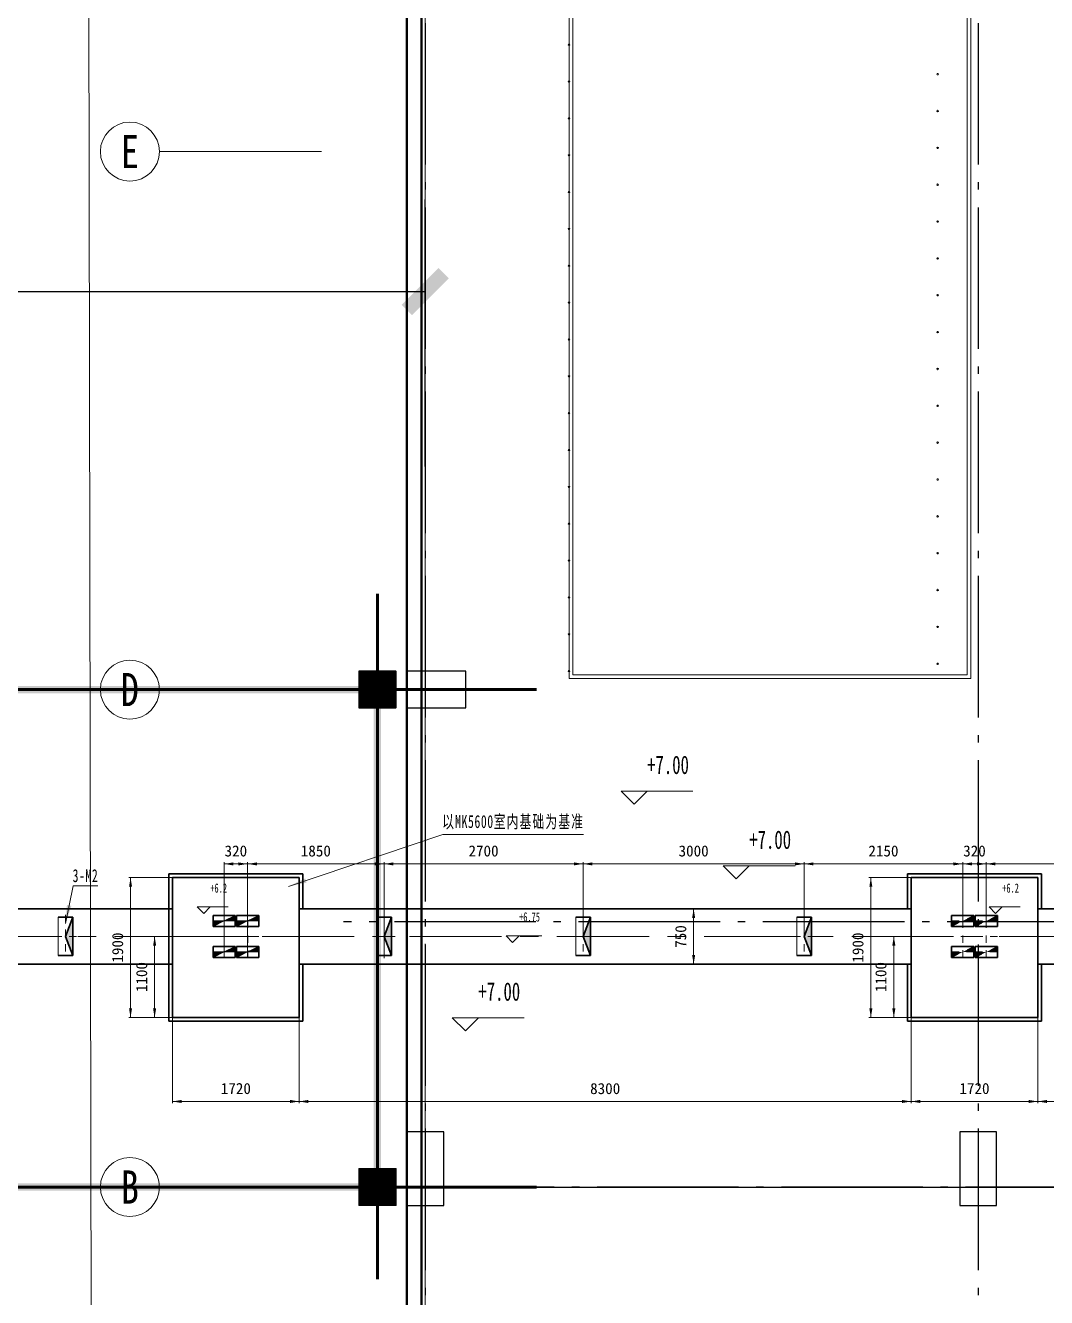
# Model space of a CAD drawing. Header units: metres. Extents: x 497148 to 498044, y 2998751 to 2999627.
# Drawn here: x 497567.01 to 497580.86, y 2999593.6 to 2999610.86 of the extents above; entities that cross this region are included whole.
import ezdxf
from ezdxf.enums import TextEntityAlignment as Align

# ---------------------------------------------------------------- set-up
doc = ezdxf.new("R2010")
doc.units = ezdxf.units.M
for name, pattern in [('ACAD_ISO04W100', [30.5, 24, -3, 0.5, -3]), ('CENTER', [2, 1.25, -0.25, 0.25, -0.25]), ('DASH', [0.35, 0.25, -0.1]), ('DOTE', [2.42, 2, -0.2, 0.02, -0.2]), ('中心线', [6350, 1270, -952.5, 3175, -952.5]), ('点画线', [18, 12, -2, 2, -2]), ('虚线', [2, 1, -1])]:
    doc.linetypes.add(name, pattern=pattern)
for name, color, linetype, lineweight in [('0-尺寸标注层', 3, 'Continuous', 25), ('00', 7, 'Continuous', 18), ('S-柱', 6, 'Continuous', 9), ('YQ_AXIS', 3, 'Continuous', 18), ('中心线层', 1, 'CENTER', 9), ('厂房', 7, 'Continuous', 18), ('基础', 61, 'Continuous', 18), ('尺寸线层', 3, 'Continuous', 18), ('桁架-管廊', 6, 'Continuous', 0), ('粗实线层', 7, 'Continuous', 35), ('细实线层', 7, 'Continuous', 18), ('虚线层', 6, '虚线', 18), ('道路', 4, 'Continuous', 15)]:
    doc.layers.add(name, color=color, linetype=linetype, lineweight=lineweight)
for name, color, linetype in [('A-WALL', 4, 'Continuous'), ('COLUMN', 9, 'Continuous'), ('DOTE', 1, 'CENTER'), ('PUB_DIM', 3, 'Continuous'), ('点划线_绿色', 1, 'Continuous')]:
    doc.layers.add(name, color=color, linetype=linetype)
doc.layers.add('建筑轴线', color=1, linetype='DOTE', lineweight=15, plot=False)
doc.styles.add('_TCH_DIM_T3', font='SIMPLEX', dxfattribs={"width": 0.705882, "bigfont": 'GBCBIG'})
doc.styles.add('CEC', font='SimSun.ttf')
doc.styles.add('YQ_AXIS', font='SimSun.ttf', dxfattribs={"width": 0.8})
doc.styles.add('标准', font='SimSun.ttf', dxfattribs={"width": 0.667})
doc.dimstyles.new('_TCH_ARCH_M_M&&1', dxfattribs={"dimtxt": 1.4875, "dimasz": 0.5, "dimexe": 1.25, "dimexo": 1.5, "dimgap": 0.63125, "dimtad": 1, "dimzin": 0, "dimdsep": 46, "dimtxsty": '_TCH_DIM_T3', "dimblk": 'ARCHTICK', "dimcen": 0.09, "dimclrt": 7, "dimazin": 2, "dimtfac": 1, "dimtix": 1, "dimtmove": 2, "dimatfit": 3, "dimfxl": 0, "dimtolj": 1, "dimtzin": 0, "dimarcsym": 0})
doc.dimstyles.new('ZB100', dxfattribs={"dimscale": 25000, "dimtxt": 1.5, "dimasz": 1.25, "dimexe": 0.25, "dimexo": 0, "dimgap": 1, "dimtad": 1, "dimdec": 0, "dimtxsty": 'CEC', "dimcen": 2.5, "dimdle": 3, "dimclrd": 3, "dimclre": 3, "dimclrt": 3, "dimadec": 0, "dimazin": 0, "dimtfac": 1, "dimtdec": 0, "dimtmove": 0, "dimatfit": 3, "dimfxl": 0, "dimtolj": 1, "dimarcsym": 0})

# ---------------------------------------------------------------- blocks, each defined once
blk = doc.blocks.new('BLOCK1363110321')
at = {"layer": '粗实线层'}
h = blk.add_hatch(color=6, dxfattribs=at)
h.paths.add_polyline_path([(-334, 181), (-334, 102), (-334, -79), (-234, 181)], flags=0)
h.paths.add_polyline_path([(-334, 441), (-334, 219), (-334, 181), (-234, 181)], flags=0)
at = {"layer": '中心线层'}
for p, q in [((-234, -114), (-234, 476)), ((-84, 181), (-384, 181))]:
    blk.add_line(p, q, dxfattribs=at)
at = {"layer": '粗实线层', "linetype": 'Continuous', "lineweight": 35}
blk.add_line((-334, -79), (-334, 441), dxfattribs=at)
at = {"layer": '粗实线层'}
for p, q in [((-134, 441), (-334, 441)), ((-234, 181), (-334, 441)), ((-334, -79), (-234, 181)), ((-134, -79), (-334, -79))]:
    blk.add_line(p, q, dxfattribs=at)
at = {"layer": '细实线层', "linetype": 'Continuous'}
blk.add_line((-134, 441), (-134, -79), dxfattribs=at)
blk = doc.blocks.new('CAXBLOCK6')
at = {"layer": '尺寸线层', "color": 3, "linetype": 'Continuous'}
for p, q in [((-19162, 35317), (-19339, 35494)), ((-18985, 35494), (-19339, 35494)), ((-19162, 35317), (-18985, 35494)), ((-18985, 35494), (-18364, 35494))]:
    blk.add_line(p, q, dxfattribs=at)
at = {"layer": '尺寸线层', "color": 3, "linetype": 'Continuous', "style": '标准', "width": 0.667}
blk.add_text('+7.00', height=250, dxfattribs=at).set_placement((-18985, 35650), align=Align.BOTTOM_LEFT)
blk = doc.blocks.new('CAXBLOCK7')
at = {"layer": '尺寸线层', "color": 3, "linetype": 'Continuous'}
for p, q in [((-22837, 33257), (-23014, 33434)), ((-22660, 33434), (-23014, 33434)), ((-22837, 33257), (-22660, 33434)), ((-22660, 33434), (-22039, 33434))]:
    blk.add_line(p, q, dxfattribs=at)
at = {"layer": '尺寸线层', "color": 3, "linetype": 'Continuous', "style": '标准', "width": 0.667}
blk.add_text('+7.00', height=250, dxfattribs=at).set_placement((-22660, 33590), align=Align.BOTTOM_LEFT)
blk = doc.blocks.new('CAXBLOCK8')
at = {"layer": '尺寸线层', "color": 4, "linetype": 'Continuous'}
for p, q in [((-26385, 34849), (-26474, 34938)), ((-26297, 34938), (-26474, 34938)), ((-26385, 34849), (-26297, 34938)), ((-26297, 34938), (-26053, 34938))]:
    blk.add_line(p, q, dxfattribs=at)
at = {"layer": '尺寸线层', "color": 4, "linetype": 'Continuous', "style": '标准', "width": 0.667}
blk.add_text('+6.2', height=125, dxfattribs=at).set_placement((-26297, 35094), align=Align.BOTTOM_LEFT)
blk = doc.blocks.new('*X599')
at = {"layer": '尺寸线层', "linetype": 'Continuous'}
blk.add_hatch(color=4, dxfattribs=at).paths.add_polyline_path([(-270, -510), (-252, -259), (-191, -271)], flags=0)
at = {"layer": '尺寸线层', "color": 4, "linetype": 'Continuous'}
blk.add_line((-270, -510), (-169, 0), dxfattribs=at)
at = {"layer": '尺寸线层', "color": 4}
blk.add_line((-169, 0), (169, 0), dxfattribs=at)
at = {"layer": '尺寸线层', "color": 4, "insert": (0, 137), "char_height": 175, "width": 677.4, "attachment_point": 5, "line_spacing_factor": 1.15057, "style": '标准'}
blk.add_mtext('\\T1.1;3-M2', dxfattribs=at)
blk = doc.blocks.new('*X612')
at = {"layer": '尺寸线层', "linetype": 'Continuous'}
blk.add_hatch(color=4, dxfattribs=at).paths.add_polyline_path([(-3049, -706), (-2822, -596), (-2802, -655)], flags=0)
at = {"layer": '尺寸线层', "color": 4, "linetype": 'Continuous'}
blk.add_line((-3049, -706), (-956, 0), dxfattribs=at)
at = {"layer": '尺寸线层', "color": 4}
blk.add_line((-956, 0), (956, 0), dxfattribs=at)
at = {"layer": '尺寸线层', "color": 4, "insert": (0, 165), "char_height": 175, "width": 3823.1, "attachment_point": 5, "line_spacing_factor": 1.15057, "style": '标准'}
blk.add_mtext('\\T1.1;以MK5600室内基础为基准', dxfattribs=at)
blk = doc.blocks.new('BLOCK1583_2_1_19')
at = {"layer": '虚线层', "linetype": 'Continuous', "lineweight": 18}
for points in [[(-602, 283), (-527, 433), (-602, 433)], [(-182, 283), (-107, 433), (-182, 433)], [(-602, 283), (-677, 133), (-602, 133)], [(-182, 283), (-257, 133), (-182, 133)]]:
    blk.add_hatch(color=256, dxfattribs=at).paths.add_polyline_path(points, flags=0)
at = {"layer": '中心线层', "linetype": '点画线', "lineweight": 18}
for p, q in [((-602, 133), (-602, 433)), ((-602, 403), (-602, 433)), ((-182, 133), (-182, 433)), ((-182, 403), (-182, 433))]:
    blk.add_line(p, q, dxfattribs=at)
at = {"layer": '中心线层'}
blk.add_line((-107, 283), (-677, 283), dxfattribs=at)
at = {"layer": '粗实线层'}
for p, q in [((-677, 133), (-677, 433)), ((-677, 433), (-527, 433)), ((-527, 433), (-527, 133)), ((-257, 433), (-107, 433)), ((-257, 433), (-257, 133)), ((-107, 433), (-107, 133)), ((-527, 133), (-677, 133)), ((-107, 133), (-257, 133))]:
    blk.add_line(p, q, dxfattribs=at)
at = {"layer": '虚线层', "linetype": '虚线', "lineweight": 18}
for p, q in [((-527, 433), (-602, 283)), ((-107, 433), (-182, 283)), ((-677, 133), (-602, 283)), ((-257, 133), (-182, 283))]:
    blk.add_line(p, q, dxfattribs=at)
blk = doc.blocks.new('BLOCK1363110321_1')
at = {"layer": '粗实线层'}
h = blk.add_hatch(color=6, dxfattribs=at)
h.paths.add_polyline_path([(-334, 181), (-334, 102), (-334, -79), (-234, 181)], flags=0)
h.paths.add_polyline_path([(-334, 441), (-334, 219), (-334, 181), (-234, 181)], flags=0)
at = {"layer": '中心线层'}
for p, q in [((-234, -114), (-234, 476)), ((-84, 181), (-384, 181))]:
    blk.add_line(p, q, dxfattribs=at)
at = {"layer": '粗实线层', "linetype": 'Continuous', "lineweight": 35}
blk.add_line((-334, -79), (-334, 441), dxfattribs=at)
at = {"layer": '粗实线层'}
for p, q in [((-134, 441), (-334, 441)), ((-234, 181), (-334, 441)), ((-334, -79), (-234, 181)), ((-134, -79), (-334, -79))]:
    blk.add_line(p, q, dxfattribs=at)
at = {"layer": '细实线层', "linetype": 'Continuous'}
blk.add_line((-134, 441), (-134, -79), dxfattribs=at)
blk = doc.blocks.new('*X561')
at = {"layer": '虚线层', "linetype": 'Continuous', "ltscale": 0.05, "transparency": 16777216}
for points in [[(-1805, -1038), (-1680, -1058), (-1680, -1017)], [(1895, -1038), (1770, -1058), (1770, -1017)]]:
    blk.add_hatch(color=3, dxfattribs=at).paths.add_polyline_path(points, flags=0)
at = {"layer": '虚线层', "color": 3, "linetype": 'Continuous', "ltscale": 0.05, "transparency": 16777216}
for p, q in [((-1805, -1813), (-1805, -1013)), ((1895, -1813), (1895, -1013)), ((1895, -1038), (-1805, -1038))]:
    blk.add_line(p, q, dxfattribs=at)
at = {"layer": '虚线层', "color": 3, "ltscale": 0.05, "transparency": 16777216, "insert": (45, -863), "char_height": 150, "width": 811.17, "attachment_point": 5, "style": 'CEC'}
blk.add_mtext('3700', dxfattribs=at)
blk = doc.blocks.new('*X562')
at = {"layer": '虚线层', "linetype": 'Continuous', "ltscale": 0.05, "transparency": 16777216}
for points in [[(-2125, -1038), (-2000, -1017), (-2000, -1058)], [(-1805, -1038), (-1930, -1017), (-1930, -1058)]]:
    blk.add_hatch(color=3, dxfattribs=at).paths.add_polyline_path(points, flags=0)
at = {"layer": '虚线层', "color": 3, "linetype": 'Continuous', "ltscale": 0.05, "transparency": 16777216}
for p, q in [((-2125, -1738), (-2125, -1013)), ((-1805, -1822), (-1805, -1013)), ((-2125, -1038), (-1805, -1038))]:
    blk.add_line(p, q, dxfattribs=at)
at = {"layer": '虚线层', "color": 3, "ltscale": 0.05, "transparency": 16777216, "insert": (-1965, -863), "char_height": 150, "width": 596.65, "attachment_point": 5, "style": 'CEC'}
blk.add_mtext('320', dxfattribs=at)
blk = doc.blocks.new('*X563')
at = {"layer": '虚线层', "linetype": 'Continuous', "ltscale": 0.05, "transparency": 16777216}
for points in [[(-4275, -1038), (-4150, -1017), (-4150, -1058)], [(-2125, -1038), (-2250, -1017), (-2250, -1058)]]:
    blk.add_hatch(color=3, dxfattribs=at).paths.add_polyline_path(points, flags=0)
at = {"layer": '虚线层', "color": 3, "linetype": 'Continuous', "ltscale": 0.05, "transparency": 16777216}
for p, q in [((-4275, -1728), (-4275, -1013)), ((-2125, -1813), (-2125, -1013)), ((-4275, -1038), (-2125, -1038))]:
    blk.add_line(p, q, dxfattribs=at)
at = {"layer": '虚线层', "color": 3, "ltscale": 0.05, "transparency": 16777216, "insert": (-3200, -863), "char_height": 150, "width": 814.53, "attachment_point": 5, "style": 'CEC'}
blk.add_mtext('2150', dxfattribs=at)
blk = doc.blocks.new('*X564')
at = {"layer": '虚线层', "linetype": 'Continuous', "ltscale": 0.05, "transparency": 16777216}
for points in [[(-7275, -1038), (-7150, -1017), (-7150, -1058)], [(-4275, -1038), (-4400, -1017), (-4400, -1058)]]:
    blk.add_hatch(color=3, dxfattribs=at).paths.add_polyline_path(points, flags=0)
at = {"layer": '虚线层', "color": 3, "linetype": 'Continuous', "ltscale": 0.05, "transparency": 16777216}
for p, q in [((-7275, -1728), (-7275, -1013)), ((-4275, -2023), (-4275, -1013)), ((-7275, -1038), (-4275, -1038))]:
    blk.add_line(p, q, dxfattribs=at)
at = {"layer": '虚线层', "color": 3, "ltscale": 0.05, "transparency": 16777216, "insert": (-5775, -863), "char_height": 150, "width": 811.17, "attachment_point": 5, "style": 'CEC'}
blk.add_mtext('3000', dxfattribs=at)
blk = doc.blocks.new('*X565')
at = {"layer": '虚线层', "linetype": 'Continuous', "ltscale": 0.05, "transparency": 16777216}
for points in [[(-9975, -1038), (-9850, -1017), (-9850, -1058)], [(-7275, -1038), (-7400, -1017), (-7400, -1058)]]:
    blk.add_hatch(color=3, dxfattribs=at).paths.add_polyline_path(points, flags=0)
at = {"layer": '虚线层', "color": 3, "linetype": 'Continuous', "ltscale": 0.05, "transparency": 16777216}
for p, q in [((-9975, -1728), (-9975, -1013)), ((-7275, -2023), (-7275, -1013)), ((-9975, -1038), (-7275, -1038))]:
    blk.add_line(p, q, dxfattribs=at)
at = {"layer": '虚线层', "color": 3, "ltscale": 0.05, "transparency": 16777216, "insert": (-8625, -863), "char_height": 150, "width": 814.53, "attachment_point": 5, "style": 'CEC'}
blk.add_mtext('2700', dxfattribs=at)
blk = doc.blocks.new('*X566')
at = {"layer": '虚线层', "linetype": 'Continuous', "ltscale": 0.05, "transparency": 16777216}
for points in [[(-11825, -1038), (-11700, -1017), (-11700, -1058)], [(-9975, -1038), (-10100, -1017), (-10100, -1058)]]:
    blk.add_hatch(color=3, dxfattribs=at).paths.add_polyline_path(points, flags=0)
at = {"layer": '虚线层', "color": 3, "linetype": 'Continuous', "ltscale": 0.05, "transparency": 16777216}
for p, q in [((-11825, -1738), (-11825, -1013)), ((-9975, -2023), (-9975, -1013)), ((-11825, -1038), (-9975, -1038))]:
    blk.add_line(p, q, dxfattribs=at)
at = {"layer": '虚线层', "color": 3, "ltscale": 0.05, "transparency": 16777216, "insert": (-10900, -863), "char_height": 150, "width": 787.71, "attachment_point": 5, "style": 'CEC'}
blk.add_mtext('1850', dxfattribs=at)
blk = doc.blocks.new('*X567')
at = {"layer": '虚线层', "linetype": 'Continuous', "ltscale": 0.05, "transparency": 16777216}
for points in [[(-12145, -1038), (-12020, -1058), (-12020, -1017)], [(-11825, -1038), (-11950, -1058), (-11950, -1017)]]:
    blk.add_hatch(color=3, dxfattribs=at).paths.add_polyline_path(points, flags=0)
at = {"layer": '虚线层', "color": 3, "linetype": 'Continuous', "ltscale": 0.05, "transparency": 16777216}
for p, q in [((-12145, -1798), (-12145, -1013)), ((-11825, -1738), (-11825, -1013)), ((-11825, -1038), (-12145, -1038))]:
    blk.add_line(p, q, dxfattribs=at)
at = {"layer": '虚线层', "color": 3, "ltscale": 0.05, "transparency": 16777216, "insert": (-11985, -863), "char_height": 150, "width": 596.65, "attachment_point": 5, "style": 'CEC'}
blk.add_mtext('320', dxfattribs=at)
blk = doc.blocks.new('*X568')
at = {"layer": '虚线层', "linetype": 'Continuous', "ltscale": 0.05, "transparency": 16777216}
for points in [[(-1105, -4261), (-980, -4240), (-980, -4282)], [(1195, -4261), (1070, -4240), (1070, -4282)]]:
    blk.add_hatch(color=3, dxfattribs=at).paths.add_polyline_path(points, flags=0)
at = {"layer": '虚线层', "color": 3, "linetype": 'Continuous', "ltscale": 0.05, "transparency": 16777216}
for p, q in [((-1105, -2398), (-1105, -4286)), ((1195, -2398), (1195, -4286)), ((-1105, -4261), (1195, -4261))]:
    blk.add_line(p, q, dxfattribs=at)
at = {"layer": '虚线层', "color": 3, "ltscale": 0.05, "transparency": 16777216, "insert": (45, -4087), "char_height": 150, "width": 814.53, "attachment_point": 5, "style": 'CEC'}
blk.add_mtext('2300', dxfattribs=at)
blk = doc.blocks.new('*X569')
at = {"layer": '虚线层', "linetype": 'Continuous', "ltscale": 0.05, "transparency": 16777216}
for points in [[(-2825, -4261), (-2700, -4240), (-2700, -4282)], [(-1105, -4261), (-1230, -4240), (-1230, -4282)]]:
    blk.add_hatch(color=3, dxfattribs=at).paths.add_polyline_path(points, flags=0)
at = {"layer": '虚线层', "color": 3, "linetype": 'Continuous', "ltscale": 0.05, "transparency": 16777216}
for p, q in [((-2825, -3123), (-2825, -4286)), ((-1105, -3123), (-1105, -4286)), ((-2825, -4261), (-1105, -4261))]:
    blk.add_line(p, q, dxfattribs=at)
at = {"layer": '虚线层', "color": 3, "ltscale": 0.05, "transparency": 16777216, "insert": (-1965, -4086), "char_height": 150, "width": 787.71, "attachment_point": 5, "style": 'CEC'}
blk.add_mtext('1720', dxfattribs=at)
blk = doc.blocks.new('*X570')
at = {"layer": '虚线层', "linetype": 'Continuous', "ltscale": 0.05, "transparency": 16777216}
for points in [[(-11125, -4261), (-11000, -4282), (-11000, -4240)], [(-2825, -4261), (-2950, -4282), (-2950, -4240)]]:
    blk.add_hatch(color=3, dxfattribs=at).paths.add_polyline_path(points, flags=0)
at = {"layer": '虚线层', "color": 3, "linetype": 'Continuous', "ltscale": 0.05, "transparency": 16777216}
for p, q in [((-11125, -2398), (-11125, -4286)), ((-2825, -2398), (-2825, -4286)), ((-2825, -4261), (-11125, -4261))]:
    blk.add_line(p, q, dxfattribs=at)
at = {"layer": '虚线层', "color": 3, "ltscale": 0.05, "transparency": 16777216, "insert": (-6975, -4087), "char_height": 150, "width": 817.88, "attachment_point": 5, "style": 'CEC'}
blk.add_mtext('8300', dxfattribs=at)
blk = doc.blocks.new('*X571')
at = {"layer": '虚线层', "linetype": 'Continuous', "ltscale": 0.05, "transparency": 16777216}
for points in [[(-12845, -4261), (-12720, -4240), (-12720, -4282)], [(-11125, -4261), (-11250, -4240), (-11250, -4282)]]:
    blk.add_hatch(color=3, dxfattribs=at).paths.add_polyline_path(points, flags=0)
at = {"layer": '虚线层', "color": 3, "linetype": 'Continuous', "ltscale": 0.05, "transparency": 16777216}
for p, q in [((-12845, -3123), (-12845, -4286)), ((-11125, -3123), (-11125, -4286)), ((-12845, -4261), (-11125, -4261))]:
    blk.add_line(p, q, dxfattribs=at)
at = {"layer": '虚线层', "color": 3, "ltscale": 0.05, "transparency": 16777216, "insert": (-11985, -4086), "char_height": 150, "width": 787.71, "attachment_point": 5, "style": 'CEC'}
blk.add_mtext('1720', dxfattribs=at)
blk = doc.blocks.new('*X575')
at = {"layer": '虚线层', "linetype": 'Continuous', "ltscale": 0.05, "transparency": 16777216}
for points in [[(-3371, -1223), (-3391, -1348), (-3350, -1348)], [(-3371, -3123), (-3391, -2998), (-3350, -2998)]]:
    blk.add_hatch(color=3, dxfattribs=at).paths.add_polyline_path(points, flags=0)
at = {"layer": '虚线层', "color": 3, "linetype": 'Continuous', "ltscale": 0.05, "transparency": 16777216}
for p, q in [((-2825, -1223), (-3396, -1223)), ((-3371, -3123), (-3371, -1223)), ((-2825, -3123), (-3396, -3123))]:
    blk.add_line(p, q, dxfattribs=at)
at = {"layer": '虚线层', "color": 3, "ltscale": 0.05, "transparency": 16777216, "insert": (-3545, -2173), "char_height": 150, "width": 787.71, "attachment_point": 5, "rotation": 90, "style": 'CEC'}
blk.add_mtext('1900', dxfattribs=at)
blk = doc.blocks.new('*X576')
at = {"layer": '虚线层', "linetype": 'Continuous', "ltscale": 0.05, "transparency": 16777216}
for points in [[(-3059, -2023), (-3080, -2148), (-3038, -2148)], [(-3059, -3123), (-3080, -2998), (-3038, -2998)]]:
    blk.add_hatch(color=3, dxfattribs=at).paths.add_polyline_path(points, flags=0)
at = {"layer": '虚线层', "color": 3, "linetype": 'Continuous', "ltscale": 0.05, "transparency": 16777216}
for p, q in [((-2299, -2023), (-3084, -2023)), ((-3059, -3123), (-3059, -2023)), ((-2825, -3123), (-3084, -3123))]:
    blk.add_line(p, q, dxfattribs=at)
at = {"layer": '虚线层', "color": 3, "ltscale": 0.05, "transparency": 16777216, "insert": (-3234, -2573), "char_height": 150, "width": 787.71, "attachment_point": 5, "rotation": 90, "style": 'CEC'}
blk.add_mtext('1100', dxfattribs=at)
blk = doc.blocks.new('*X577')
at = {"layer": '虚线层', "linetype": 'Continuous', "ltscale": 0.05, "transparency": 16777216}
for points in [[(-5775, -1648), (-5796, -1773), (-5754, -1773)], [(-5775, -2398), (-5796, -2273), (-5754, -2273)]]:
    blk.add_hatch(color=3, dxfattribs=at).paths.add_polyline_path(points, flags=0)
at = {"layer": '虚线层', "color": 3, "linetype": 'Continuous', "ltscale": 0.05, "transparency": 16777216}
for p, q in [((-5839, -1648), (-5750, -1648)), ((-5775, -2398), (-5775, -1648)), ((-5761, -2398), (-5800, -2398))]:
    blk.add_line(p, q, dxfattribs=at)
at = {"layer": '虚线层', "color": 3, "ltscale": 0.05, "transparency": 16777216, "insert": (-5949, -2023), "char_height": 150, "width": 594.97, "attachment_point": 5, "rotation": 90, "style": 'CEC'}
blk.add_mtext('750', dxfattribs=at)
blk = doc.blocks.new('*X578')
at = {"layer": '虚线层', "linetype": 'Continuous', "ltscale": 0.05, "transparency": 16777216}
for points in [[(-13414, -1223), (-13434, -1348), (-13393, -1348)], [(-13414, -3123), (-13434, -2998), (-13393, -2998)]]:
    blk.add_hatch(color=3, dxfattribs=at).paths.add_polyline_path(points, flags=0)
at = {"layer": '虚线层', "color": 3, "linetype": 'Continuous', "ltscale": 0.05, "transparency": 16777216}
for p, q in [((-12845, -1223), (-13439, -1223)), ((-13414, -3123), (-13414, -1223)), ((-12845, -3123), (-13439, -3123))]:
    blk.add_line(p, q, dxfattribs=at)
at = {"layer": '虚线层', "color": 3, "ltscale": 0.05, "transparency": 16777216, "insert": (-13588, -2173), "char_height": 150, "width": 787.71, "attachment_point": 5, "rotation": 90, "style": 'CEC'}
blk.add_mtext('1900', dxfattribs=at)
blk = doc.blocks.new('*X579')
at = {"layer": '虚线层', "linetype": 'Continuous', "ltscale": 0.05, "transparency": 16777216}
for points in [[(-13087, -2023), (-13108, -2148), (-13066, -2148)], [(-13087, -3123), (-13108, -2998), (-13066, -2998)]]:
    blk.add_hatch(color=3, dxfattribs=at).paths.add_polyline_path(points, flags=0)
at = {"layer": '虚线层', "color": 3, "linetype": 'Continuous', "ltscale": 0.05, "transparency": 16777216}
for p, q in [((-11825, -2023), (-13112, -2023)), ((-13087, -3123), (-13087, -2023)), ((-12845, -3123), (-13112, -3123))]:
    blk.add_line(p, q, dxfattribs=at)
at = {"layer": '虚线层', "color": 3, "ltscale": 0.05, "transparency": 16777216, "insert": (-13262, -2573), "char_height": 150, "width": 787.71, "attachment_point": 5, "rotation": 90, "style": 'CEC'}
blk.add_mtext('1100', dxfattribs=at)
blk = doc.blocks.new('CAXBLOCK20')
at = {"layer": '尺寸线层', "color": 3, "linetype": 'Continuous'}
for p, q in [((-20548, 36333), (-20724, 36509)), ((-20371, 36509), (-20724, 36509)), ((-20548, 36333), (-20371, 36509)), ((-20371, 36509), (-19749, 36509))]:
    blk.add_line(p, q, dxfattribs=at)
at = {"layer": '尺寸线层', "color": 3, "linetype": 'Continuous', "style": '标准', "width": 0.667}
blk.add_text('+7.00', height=250, dxfattribs=at).set_placement((-20371, 36666), align=Align.BOTTOM_LEFT)
blk = doc.blocks.new('CAXBLOCK24')
at = {"layer": '尺寸线层', "color": 3, "linetype": 'Continuous'}
for p, q in [((-15643, 34849), (-15731, 34938)), ((-15554, 34938), (-15731, 34938)), ((-15643, 34849), (-15554, 34938)), ((-15554, 34938), (-15310, 34938))]:
    blk.add_line(p, q, dxfattribs=at)
at = {"layer": '尺寸线层', "color": 3, "linetype": 'Continuous', "style": '标准', "width": 0.667}
blk.add_text('+6.2', height=125, dxfattribs=at).set_placement((-15554, 35094), align=Align.BOTTOM_LEFT)
blk = doc.blocks.new('CAXBLOCK29')
at = {"layer": '尺寸线层', "color": 3, "linetype": 'Continuous'}
for p, q in [((-22197, 34457), (-22285, 34545)), ((-22108, 34545), (-22285, 34545)), ((-22197, 34457), (-22108, 34545)), ((-22108, 34545), (-21799, 34545))]:
    blk.add_line(p, q, dxfattribs=at)
at = {"layer": '尺寸线层', "color": 3, "linetype": 'Continuous', "style": '标准', "width": 0.667}
blk.add_text('+6.75', height=125, dxfattribs=at).set_placement((-22108, 34702), align=Align.BOTTOM_LEFT)
blk = doc.blocks.new('混凝土-矩形-柱 - 500 x 500 mm-1101752-F1一层 工作_464')
at = {"layer": 'S-柱'}
blk.add_lwpolyline([(-250, -250), (-250, 250), (250, 250), (250, -250), (-250, -250)], close=True, dxfattribs=at)
blk = doc.blocks.new('A$Ca9a93b5c')
at = {"layer": '点划线_绿色', "linetype": '中心线', "lineweight": 200}
for p, q in [((185.3, 131.82), (185.3, 141.12)), ((147.25, 139.82), (187.455, 139.82)), ((147.25, 133.07), (187.455, 133.07))]:
    blk.add_line(p, q, dxfattribs=at)
at = {"layer": 'S-柱', "xscale": 0.001, "yscale": 0.001, "zscale": 0.001}
for p in [(185.3, 139.82), (185.3, 133.07)]:
    blk.add_blockref('混凝土-矩形-柱 - 500 x 500 mm-1101752-F1一层 工作_464', p, dxfattribs=at)
blk = doc.blocks.new('_ArchTick')
at = {"color": 0, "linetype": 'ByBlock', "const_width": 0.4}
blk.add_lwpolyline([(-0.5, -0.5), (0.5, 0.5)], dxfattribs=at)
blk = doc.blocks.new('*D626')
at = {"layer": 'Defpoints', "color": 0, "transparency": 16777216}
for p in [(497572.434, 2999607.25), (497533.487, 2999603.376), (497572.434, 2999603.376)]:
    blk.add_point(p, dxfattribs=at)
at = {"layer": 'PUB_DIM', "color": 0, "lineweight": -2, "transparency": 16777216}
for p, q in [((497533.487, 2999604.876), (497533.487, 2999608.5)), ((497572.434, 2999604.876), (497572.434, 2999608.5)), ((497533.487, 2999607.25), (497572.434, 2999607.25))]:
    blk.add_line(p, q, dxfattribs=at)
at = {"layer": 'PUB_DIM', "color": 0, "lineweight": -2, "transparency": 16777216, "xscale": 0.5, "yscale": 0.5, "zscale": 0.5, "rotation": 180}
blk.add_blockref('_ArchTick', (497533.487, 2999607.25), dxfattribs=at)
at = {"layer": 'PUB_DIM', "color": 0, "lineweight": -2, "transparency": 16777216, "xscale": 0.5, "yscale": 0.5, "zscale": 0.5}
blk.add_blockref('_ArchTick', (497572.434, 2999607.25), dxfattribs=at)
at = {"layer": 'PUB_DIM', "color": 7, "transparency": 16777216, "insert": (497552.961, 2999608.625), "char_height": 1.4875, "attachment_point": 5, "style": '_TCH_DIM_T3'}
blk.add_mtext('\\A1;38.95m', dxfattribs=at)
blk = doc.blocks.new('rt5326t32t32')
at = {"layer": '中心线层'}
for p, q in [((-11671.7, -2022.6), (-12319.5, -2022.6)), ((-1651.7, -2022.6), (-2299.5, -2022.6))]:
    blk.add_line(p, q, dxfattribs=at)
at = {"layer": '粗实线层', "lineweight": 35}
for p, q in [((-12894.7, -1172.6), (-11074.7, -1172.6)), ((-12894.7, -1172.6), (-12894.7, -1647.6)), ((-11074.7, -1172.6), (-11074.7, -1647.6)), ((-2874.7, -1172.6), (-1054.7, -1172.6)), ((-2874.7, -1172.6), (-2874.7, -1647.6)), ((-1054.7, -1172.6), (-1054.7, -1647.6)), ((-11974.7, -1222.6), (-12844.7, -1222.6)), ((-12844.7, -1222.6), (-12844.7, -3122.6)), ((-11974.7, -1222.6), (-11124.7, -1222.6)), ((-11124.7, -1222.6), (-11124.7, -3122.6)), ((-1954.7, -1222.6), (-2824.7, -1222.6)), ((-2824.7, -1222.6), (-2824.7, -3122.6)), ((-1954.7, -1222.6), (-1104.7, -1222.6)), ((-1104.7, -1222.6), (-1104.7, -3122.6)), ((-12894.7, -1647.6), (-12894.7, -3172.6)), ((-11074.7, -2397.6), (-11074.7, -3172.6)), ((-2874.7, -2397.6), (-2874.7, -3172.6)), ((-1054.7, -2397.6), (-1054.7, -3172.6)), ((-12894.7, -3172.6), (-11074.7, -3172.6)), ((-12844.7, -3122.6), (-11124.7, -3122.6)), ((-2874.7, -3172.6), (-1054.7, -3172.6)), ((-2824.7, -3122.6), (-1104.7, -3122.6))]:
    blk.add_line(p, q, dxfattribs=at)
at = {"layer": '粗实线层'}
for p, q in [((-12844.7, -2022.6), (-12844.7, -1647.6)), ((-11124.7, -2022.6), (-11124.7, -1647.6)), ((-2824.7, -2022.6), (-2824.7, -1647.6)), ((-1104.7, -2022.6), (-1104.7, -1647.6))]:
    blk.add_line(p, q, dxfattribs=at)
at = {"layer": '粗实线层', "lineweight": 35, "ltscale": 0.05}
for p, q in [((-2824.7, -1647.6), (-11124.7, -1647.6)), ((-1104.7, -1647.6), (1195.3, -1647.6)), ((-2824.7, -2397.6), (-11124.7, -2397.6)), ((-1104.7, -2397.6), (1195.3, -2397.6))]:
    blk.add_line(p, q, dxfattribs=at)
at = {"layer": '中心线层', "rotation": 180}
for p in [(-10208.6, -1841.5), (-7508.6, -1841.5), (-4508.6, -1841.5)]:
    blk.add_blockref('BLOCK1363110321_1', p, dxfattribs=at)
at = {"layer": '虚线层', "xscale": -0.9999999999999989, "rotation": 90}
for p in [(-11861.8, -2414.3), (-11541.8, -2414.3), (-1841.8, -2414.3), (-1521.8, -2414.3)]:
    blk.add_blockref('BLOCK1583_2_1_19', p, dxfattribs=at)
at = {"layer": '虚线层', "color": 6, "ltscale": 0.05}
for base, p1, p2, picture, middle in [((-12144.7, -1037.6), (-11824.7, -1737.6), (-12144.7, -1797.6), '*X567', (-11984.7, -863.4)), ((-9974.7, -1037.6), (-11824.7, -1737.6), (-9974.7, -2022.6), '*X566', (-10899.7, -863)), ((-7274.7, -1037.6), (-9974.7, -1727.6), (-7274.7, -2022.6), '*X565', (-8624.7, -863.4)), ((-4274.7, -1037.6), (-7274.7, -1727.6), (-4274.7, -2022.6), '*X564', (-5774.7, -863.4)), ((-2124.7, -1037.6), (-4274.7, -1727.6), (-2124.7, -1812.6), '*X563', (-3199.7, -863)), ((-1804.7, -1037.6), (-2124.7, -1737.6), (-1804.7, -1822.3), '*X562', (-1964.7, -863.4)), ((-1804.7, -1037.6), (1895.3, -1812.6), (-1804.7, -1812.6), '*X561', (45.3, -863.4)), ((-11124.7, -4260.9), (-2824.7, -2397.6), (-11124.7, -2397.6), '*X570', (-6974.7, -4086.8)), ((1195.3, -4260.9), (-1104.7, -2397.6), (1195.3, -2397.6), '*X568', (45.3, -4086.8)), ((-11124.7, -4260.9), (-12844.7, -3122.6), (-11124.7, -3122.6), '*X571', (-11984.7, -4086.3)), ((-1104.7, -4260.9), (-2824.7, -3122.6), (-1104.7, -3122.6), '*X569', (-1964.7, -4086.3))]:
    dim = blk.add_linear_dim(base=base, p1=p1, p2=p2, dimstyle='ZB100', override={"dimsah": 1, "dimtfill": 1, "dimtzin": 8, "dimarcsym": 1}, dxfattribs=at)
    dim.commit()
    dim.dimension.update_dxf_attribs({"geometry": picture, "text_midpoint": middle})
for base, p1, p2, picture, middle in [((-13413.6, -1222.6), (-12844.7, -3122.6), (-12844.7, -1222.6), '*X578', (-13588.2, -2172.6)), ((-3370.6, -1222.6), (-2824.7, -3122.6), (-2824.7, -1222.6), '*X575', (-3545.2, -2172.6)), ((-5774.7, -1647.6), (-5761.2, -2397.6), (-5839, -1647.6), '*X577', (-5948.9, -2022.6)), ((-13087.3, -2022.6), (-12844.7, -3122.6), (-11824.7, -2022.6), '*X579', (-13261.8, -2572.6)), ((-3059.1, -2022.6), (-2824.7, -3122.6), (-2299.5, -2022.6), '*X576', (-3233.7, -2572.6))]:
    dim = blk.add_linear_dim(base=base, p1=p1, p2=p2, angle=90, dimstyle='ZB100', override={"dimsah": 1, "dimtfill": 1, "dimtzin": 8, "dimarcsym": 1}, dxfattribs=at)
    dim.commit()
    dim.dimension.update_dxf_attribs({"geometry": picture, "text_midpoint": middle})
blk = doc.blocks.new('A$Ce080179e')
at = {"layer": '0-尺寸标注层', "ltscale": 0.05}
h = blk.add_hatch(dxfattribs=at)
h.set_pattern_fill('ANSI31', color=251, scale=0.001, style=0, pattern_type=0)
h.set_pattern_definition([(45, (72.3163708, -15.6366399), (-0.000883883476, 0.000883883476), [])])
h.paths.add_polyline_path([(48.036, 22.5), (48.536, 22.5), (48.536, 22), (48.036, 22)], flags=0)
h.paths.add_polyline_path([(48.036, 15.75), (48.536, 15.75), (48.536, 15.25), (48.036, 15.25)], flags=0)
at = {"layer": '粗实线层'}
h = blk.add_hatch(color=8, dxfattribs=at)
h.paths.add_polyline_path([(48.476, 18.9), (48.476, 18.978), (48.476, 19.16), (48.376, 18.9)], flags=0)
h.paths.add_polyline_path([(48.476, 18.64), (48.476, 18.861), (48.476, 18.9), (48.376, 18.9)], flags=0)
at = {"layer": '虚线层', "linetype": 'Continuous', "lineweight": 18}
for points in [[(46.206, 19.11), (46.356, 19.185), (46.356, 19.11)], [(46.526, 19.11), (46.676, 19.185), (46.676, 19.11)], [(46.206, 19.11), (46.056, 19.035), (46.056, 19.11)], [(46.526, 19.11), (46.376, 19.035), (46.376, 19.11)], [(46.206, 18.69), (46.056, 18.615), (46.056, 18.69)], [(46.206, 18.69), (46.356, 18.765), (46.356, 18.69)], [(46.526, 18.69), (46.376, 18.615), (46.376, 18.69)], [(46.526, 18.69), (46.676, 18.765), (46.676, 18.69)]]:
    blk.add_hatch(color=8, dxfattribs=at).paths.add_polyline_path(points, flags=0)
blk.add_line((48.686, 15.5), (110.686, 15.5))
at = {"layer": '00', "ltscale": 0.05}
blk.add_lwpolyline([(48.036, 22.5), (48.536, 22.5), (48.536, 22), (48.036, 22)], close=True, dxfattribs=at)
at = {"layer": '00', "color": 3, "ltscale": 0.05}
blk.add_lwpolyline([(48.036, 15.75), (48.536, 15.75), (48.536, 15.25), (48.036, 15.25)], close=True, dxfattribs=at)
at = {"layer": 'A-WALL', "lineweight": 50}
for p, q in [((48.686, 41.25), (48.686, 15.35)), ((48.886, 15.35), (48.886, 41.05)), ((48.686, 15.35), (48.686, 5.45)), ((48.886, 5.45), (48.886, 15.35))]:
    blk.add_line(p, q, dxfattribs=at)
at = {"layer": 'COLUMN'}
for p, q in [((48.536, 22.5), (48.036, 22.5)), ((48.036, 22.5), (48.036, 22)), ((48.536, 22), (48.536, 22.5)), ((49.486, 22.5), (48.686, 22.5)), ((48.686, 22.5), (48.686, 22)), ((49.486, 22), (49.486, 22.5)), ((48.036, 22), (48.536, 22)), ((48.686, 22), (49.486, 22)), ((49.186, 16.25), (48.686, 16.25)), ((48.686, 16.25), (48.686, 15.25)), ((49.186, 15.25), (49.186, 16.25)), ((56.686, 16.25), (56.186, 16.25)), ((56.186, 16.25), (56.186, 15.25)), ((56.686, 15.25), (56.686, 16.25)), ((48.686, 15.25), (49.186, 15.25)), ((56.186, 15.25), (56.686, 15.25))]:
    blk.add_line(p, q, dxfattribs=at)
at = {"layer": 'DOTE', "color": 251, "linetype": 'ACAD_ISO04W100', "ltscale": 0.08}
for p, q in [((48.936, 43.793), (48.936, 4.962)), ((56.436, 43.793), (56.436, 4.962)), ((110.436, 19.1), (47.828, 19.1)), ((110.686, 15.5), (47.828, 15.5))]:
    blk.add_line(p, q, dxfattribs=at)
at = {"layer": 'YQ_AXIS', "ltscale": 0.05}
for p, q in [((45.328, 29.55), (47.528, 29.55)), ((45.328, 22.25), (47.528, 22.25)), ((45.328, 15.5), (47.528, 15.5))]:
    blk.add_line(p, q, dxfattribs=at)
for centre in [(44.928, 29.55), (44.928, 22.25), (44.928, 15.5)]:
    blk.add_circle(centre, 0.4, dxfattribs=at)
at = {"layer": '中心线层', "color": 8}
for p, q in [((46.206, 18.615), (46.206, 19.185)), ((46.526, 18.615), (46.526, 19.185)), ((48.376, 19.195), (48.376, 18.605)), ((46.679, 18.9), (46.031, 18.9)), ((48.226, 18.9), (48.526, 18.9))]:
    blk.add_line(p, q, dxfattribs=at)
at = {"layer": '中心线层', "color": 8, "linetype": '点画线', "lineweight": 18}
for p, q in [((46.356, 19.11), (46.056, 19.11)), ((46.086, 19.11), (46.056, 19.11)), ((46.676, 19.11), (46.376, 19.11)), ((46.406, 19.11), (46.376, 19.11)), ((46.356, 18.69), (46.056, 18.69)), ((46.086, 18.69), (46.056, 18.69)), ((46.676, 18.69), (46.376, 18.69)), ((46.406, 18.69), (46.376, 18.69))]:
    blk.add_line(p, q, dxfattribs=at)
at = {"layer": '中心线层'}
blk.add_line((67.971, 18.9), (3.296, 18.9), dxfattribs=at)
at = {"layer": '厂房'}
blk.add_line((56.336, 34.5), (56.336, 22.4), dxfattribs=at)
for points in [[(56.336, 22.4), (50.886, 22.4), (50.886, 34.5), (56.336, 34.5)], [(56.286, 22.45), (50.936, 22.45), (50.936, 34.45), (56.286, 34.45)]]:
    blk.add_lwpolyline(points, close=True, dxfattribs=at)
for centre in [(50.886, 31), (55.886, 30.6), (50.886, 30.5), (55.886, 30.1), (50.886, 30), (55.886, 29.6), (50.886, 29.5), (50.886, 29), (55.886, 29.1), (50.886, 28.5), (55.886, 28.6), (50.886, 28), (55.886, 28.1), (50.886, 27.5), (55.886, 27.6), (55.886, 27.1), (50.886, 27), (55.886, 26.6), (50.886, 26.5), (55.886, 26.1), (50.886, 26), (55.886, 25.6), (50.886, 25.5), (55.886, 25.1), (50.886, 25), (55.886, 24.6), (50.886, 24.5), (50.886, 24), (55.886, 24.1), (50.886, 23.5), (55.886, 23.6), (50.886, 23), (55.886, 23.1), (55.886, 23.1), (50.886, 22.5), (55.886, 22.6)]:
    blk.add_circle(centre, 0.01, dxfattribs=at)
at = {"layer": '基础', "color": 7, "ltscale": 0.05}
for points in [[(48.036, 22.5), (48.536, 22.5), (48.536, 22), (48.036, 22)], [(48.036, 15.75), (48.536, 15.75), (48.536, 15.25), (48.036, 15.25)]]:
    blk.add_lwpolyline(points, close=True, dxfattribs=at)
at = {"layer": '建筑轴线', "ltscale": 3}
blk.add_lwpolyline([(110.686, 5.5), (48.936, 5.5), (48.936, 41)], dxfattribs=at)
at = {"layer": '桁架-管廊', "linetype": 'DASH', "const_width": 0.1}
blk.add_lwpolyline([(10.641, 15.5), (10.641, 22.25), (48.286, 22.25), (48.286, 15.5)], close=True, dxfattribs=at)
at = {"layer": '粗实线层', "color": 8, "lineweight": 35}
for p, q in [((45.456, 19.75), (47.276, 19.75)), ((45.456, 19.75), (45.456, 19.275)), ((46.376, 19.7), (45.506, 19.7)), ((45.506, 19.7), (45.506, 17.8)), ((46.376, 19.7), (47.226, 19.7)), ((47.226, 19.7), (47.226, 17.8)), ((47.276, 19.75), (47.276, 19.275)), ((45.456, 18.525), (45.456, 17.75)), ((47.276, 18.525), (47.276, 17.75)), ((45.506, 17.8), (47.226, 17.8)), ((45.456, 17.75), (47.276, 17.75))]:
    blk.add_line(p, q, dxfattribs=at)
at = {"layer": '粗实线层'}
for p, q in [((37.206, 19.275), (45.506, 19.275)), ((37.206, 18.525), (45.506, 18.525))]:
    blk.add_line(p, q, dxfattribs=at)
at = {"layer": '粗实线层', "color": 8}
for p, q in [((45.506, 18.9), (45.506, 19.275)), ((46.356, 19.185), (46.056, 19.185)), ((46.056, 19.185), (46.056, 19.035)), ((46.356, 19.035), (46.356, 19.185)), ((46.676, 19.185), (46.376, 19.185)), ((46.376, 19.185), (46.376, 19.035)), ((46.676, 19.035), (46.676, 19.185)), ((47.226, 18.9), (47.226, 19.275)), ((48.276, 19.16), (48.476, 19.16)), ((48.476, 19.16), (48.376, 18.9)), ((46.056, 19.035), (46.356, 19.035)), ((46.376, 19.035), (46.676, 19.035)), ((48.376, 18.9), (48.476, 18.64)), ((46.056, 18.765), (46.056, 18.615)), ((46.056, 18.765), (46.356, 18.765)), ((46.356, 18.615), (46.356, 18.765)), ((46.376, 18.765), (46.376, 18.615)), ((46.376, 18.765), (46.676, 18.765)), ((46.676, 18.615), (46.676, 18.765)), ((46.056, 18.615), (46.356, 18.615)), ((46.376, 18.615), (46.676, 18.615)), ((48.276, 18.64), (48.476, 18.64))]:
    blk.add_line(p, q, dxfattribs=at)
at = {"layer": '粗实线层', "color": 8, "linetype": 'Continuous', "lineweight": 35}
blk.add_line((48.476, 19.16), (48.476, 18.64), dxfattribs=at)
at = {"layer": '细实线层', "color": 8, "linetype": 'Continuous'}
blk.add_line((48.276, 18.64), (48.276, 19.16), dxfattribs=at)
at = {"layer": '虚线层', "color": 8, "linetype": '虚线', "lineweight": 18}
for p, q in [((46.356, 19.185), (46.206, 19.11)), ((46.676, 19.185), (46.526, 19.11)), ((46.056, 19.035), (46.206, 19.11)), ((46.376, 19.035), (46.526, 19.11)), ((46.056, 18.615), (46.206, 18.69)), ((46.356, 18.765), (46.206, 18.69)), ((46.376, 18.615), (46.526, 18.69)), ((46.676, 18.765), (46.526, 18.69))]:
    blk.add_line(p, q, dxfattribs=at)
at = {"layer": '道路', "linetype": 'ByBlock', "lineweight": 0, "ltscale": 0.2}
blk.add_line((44.412, 8.984), (44.36, 37.984), dxfattribs=at)
at = {"layer": '中心线层', "xscale": 0.001, "yscale": 0.001, "zscale": 0.001, "rotation": 180}
blk.add_blockref('BLOCK1363110321', (43.822, 19.081), dxfattribs=at)
at = {"layer": '尺寸线层', "color": 6, "ltscale": 0.05, "xscale": 0.001, "yscale": 0.001, "zscale": 0.001}
blk.add_blockref('rt5326t32t32', (58.351, 20.922), dxfattribs=at)
at = {"layer": '尺寸线层', "linetype": 'Continuous', "xscale": 0.001, "yscale": 0.001, "zscale": 0.001}
for name in ['CAXBLOCK20', 'CAXBLOCK6', 'CAXBLOCK24', 'CAXBLOCK29', 'CAXBLOCK7']:
    blk.add_blockref(name, (72.316, -15.637), dxfattribs=at)
at = {"layer": '尺寸线层', "xscale": 0.001, "yscale": 0.001, "zscale": 0.001}
for name, p in [('*X612', (50.128, 20.284)), ('*X599', (44.326, 19.587))]:
    blk.add_blockref(name, p, dxfattribs=at)
at = {"layer": '尺寸线层', "color": 4, "linetype": 'Continuous', "xscale": 0.001, "yscale": 0.001, "zscale": 0.001}
blk.add_blockref('CAXBLOCK8', (72.316, -15.637), dxfattribs=at)
at = {"layer": 'YQ_AXIS', "color": 7, "ltscale": 0.05, "style": 'YQ_AXIS', "width": 0.8}
for s, p in [('E', (44.928, 29.55)), ('D', (44.928, 22.25)), ('B', (44.928, 15.5))]:
    blk.add_text(s, height=0.45, dxfattribs=at).set_placement(p, align=Align.MIDDLE_CENTER)

msp = doc.modelspace()

# ---------------------------------------------------------------- block references
for name, p in [('A$Ce080179e', (497523.498, 2999579.599)), ('A$Ca9a93b5c', (497386.487, 2999462.029))]:
    msp.add_blockref(name, p)

# ---------------------------------------------------------------- dimensions: what is measured, and where the dimension line sits
at = {"layer": 'PUB_DIM'}
dim = msp.add_linear_dim(base=(497572.434, 2999607.25), p1=(497533.487, 2999603.376), p2=(497572.434, 2999603.376), dimstyle='_TCH_ARCH_M_M&&1', override={"dimpost": 'm'}, dxfattribs=at)
dim.commit()
dim.dimension.update_dxf_attribs({"geometry": '*D626', "text_midpoint": (497552.961, 2999608.625)})

doc.saveas('drawing.dxf')
